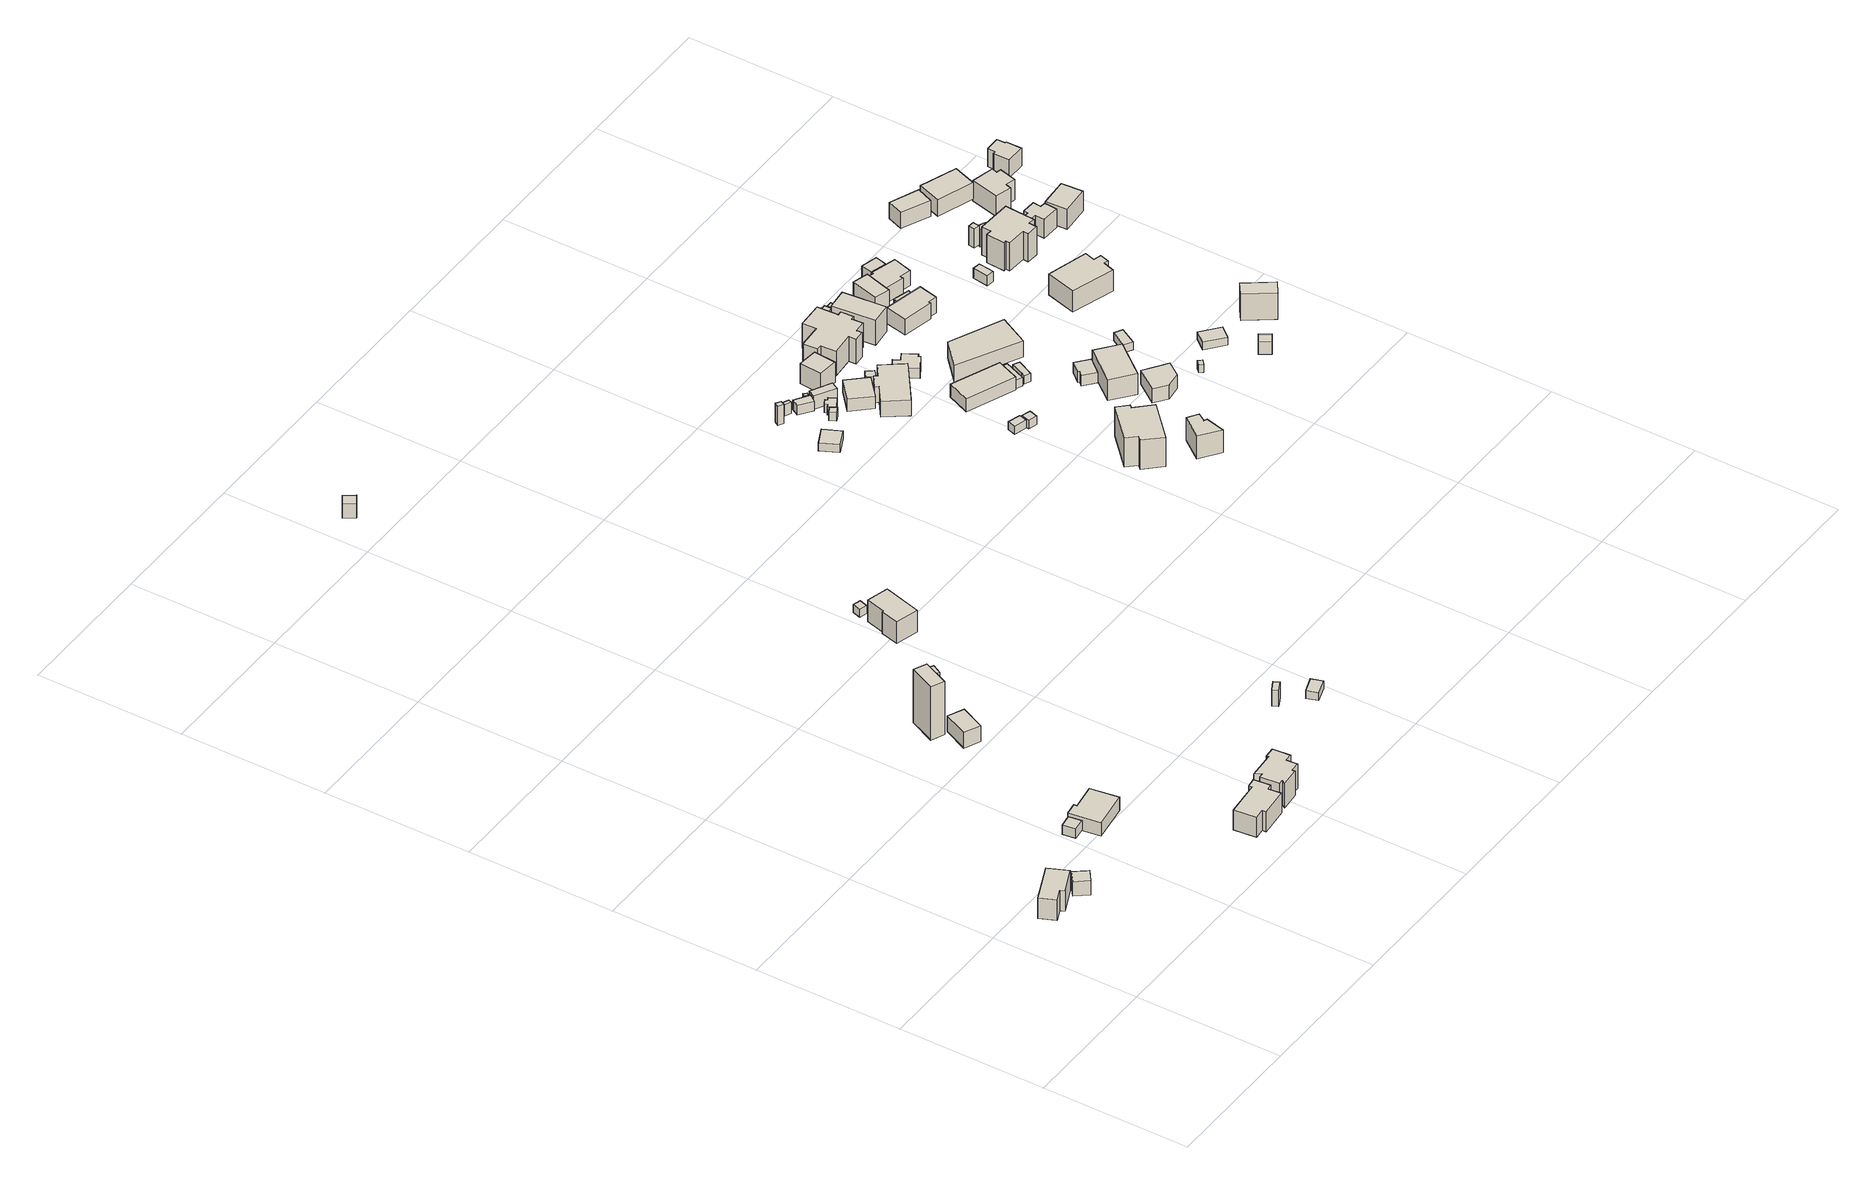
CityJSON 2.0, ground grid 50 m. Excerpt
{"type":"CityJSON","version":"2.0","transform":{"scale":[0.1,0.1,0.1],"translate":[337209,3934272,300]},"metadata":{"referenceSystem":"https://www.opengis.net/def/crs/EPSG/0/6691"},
"CityObjects":{
"building1":{"type":"Building","attributes":{"usage":"411","measuredHeight":11.3,"storeysAboveGround":1,"BuildingIDAttribute.prefecture":"14","BuildingIDAttribute.city":"14151","BuildingDetailAttribute.totalFloorArea":80.9,"BuildingDetailAttribute.buildingFootprintArea":80.9,"BuildingDetailAttribute.buildingStructureType":"601","BuildingDetailAttribute.buildingStructureOrgType":"1","BuildingDetailAttribute.orgUsage":"10","BuildingDetailAttribute.surveyYear":2015,"BuildingLandSlideRiskAttribute.description":"1","BuildingLandSlideRiskAttribute.areaType":"1"},"geometry":[{"type":"Solid","lod":"1","boundaries":[[[[0,1,2,3,4,5]],[[4,6,7,5]],[[3,8,6,4]],[[2,9,8,3]],[[1,10,9,2]],[[0,11,10,1]],[[5,7,11,0]],[[6,8,9,10,11,7]]]]}]},
"building2":{"type":"Building","attributes":{"usage":"411","measuredHeight":5.9,"storeysAboveGround":1,"BuildingIDAttribute.prefecture":"14","BuildingIDAttribute.city":"14151","BuildingDetailAttribute.totalFloorArea":21.63,"BuildingDetailAttribute.buildingFootprintArea":21.63,"BuildingDetailAttribute.buildingStructureType":"601","BuildingDetailAttribute.buildingStructureOrgType":"1","BuildingDetailAttribute.orgUsage":"10","BuildingDetailAttribute.surveyYear":2015,"BuildingLandSlideRiskAttribute.description":"1","BuildingLandSlideRiskAttribute.areaType":"1"},"geometry":[{"type":"Solid","lod":"1","boundaries":[[[[12,13,14,15]],[[14,16,17,15]],[[13,18,16,14]],[[12,19,18,13]],[[15,17,19,12]],[[16,18,19,17]]]]}]},
"building3":{"type":"Building","attributes":{"measuredHeight":5.4,"BuildingIDAttribute.prefecture":"14","BuildingIDAttribute.city":"14151","BuildingDetailAttribute.surveyYear":2015,"BuildingLandSlideRiskAttribute.description":"1","BuildingLandSlideRiskAttribute.areaType":"1"},"geometry":[{"type":"Solid","lod":"1","boundaries":[[[[20,21,22,23]],[[22,24,25,23]],[[21,26,24,22]],[[20,27,26,21]],[[23,25,27,20]],[[24,26,27,25]]]]}]},
"building4":{"type":"Building","attributes":{"usage":"411","measuredHeight":8.1,"storeysAboveGround":1,"BuildingIDAttribute.prefecture":"14","BuildingIDAttribute.city":"14151","BuildingDetailAttribute.totalFloorArea":137.81,"BuildingDetailAttribute.buildingFootprintArea":137.81,"BuildingDetailAttribute.buildingStructureType":"601","BuildingDetailAttribute.buildingStructureOrgType":"1","BuildingDetailAttribute.orgUsage":"10","BuildingDetailAttribute.surveyYear":2015,"BuildingLandSlideRiskAttribute.description":"1","BuildingLandSlideRiskAttribute.areaType":"1"},"geometry":[{"type":"Solid","lod":"1","boundaries":[[[[28,29,30,31,32,33]],[[32,34,35,33]],[[31,36,34,32]],[[30,37,36,31]],[[29,38,37,30]],[[28,39,38,29]],[[33,35,39,28]],[[34,36,37,38,39,35]]]]}]},
"building5":{"type":"Building","attributes":{"usage":"452","measuredHeight":20.1,"storeysAboveGround":1,"BuildingIDAttribute.prefecture":"14","BuildingIDAttribute.city":"14151","BuildingDetailAttribute.totalFloorArea":36.56,"BuildingDetailAttribute.buildingFootprintArea":36.56,"BuildingDetailAttribute.buildingStructureType":"610","BuildingDetailAttribute.buildingStructureOrgType":"2","BuildingDetailAttribute.orgUsage":"193","BuildingDetailAttribute.surveyYear":2015,"BuildingLandSlideRiskAttribute.description":"1","BuildingLandSlideRiskAttribute.areaType":"1"},"geometry":[{"type":"Solid","lod":"1","boundaries":[[[[40,41,42,43]],[[42,44,45,43]],[[41,46,44,42]],[[40,47,46,41]],[[43,45,47,40]],[[44,46,47,45]]]]}]},
"building6":{"type":"Building","attributes":{"usage":"452","measuredHeight":6.7,"storeysAboveGround":1,"BuildingIDAttribute.prefecture":"14","BuildingIDAttribute.city":"14151","BuildingDetailAttribute.totalFloorArea":42.69,"BuildingDetailAttribute.buildingFootprintArea":42.69,"BuildingDetailAttribute.buildingStructureType":"610","BuildingDetailAttribute.buildingStructureOrgType":"2","BuildingDetailAttribute.orgUsage":"193","BuildingDetailAttribute.surveyYear":2015,"BuildingLandSlideRiskAttribute.description":"1","BuildingLandSlideRiskAttribute.areaType":"1"},"geometry":[{"type":"Solid","lod":"1","boundaries":[[[[48,49,50,51]],[[50,52,53,51]],[[49,54,52,50]],[[48,55,54,49]],[[51,53,55,48]],[[52,54,55,53]]]]}]},
"building7":{"type":"Building","attributes":{"usage":"413","measuredHeight":8.4,"storeysAboveGround":2,"BuildingIDAttribute.prefecture":"14","BuildingIDAttribute.city":"14151","BuildingDetailAttribute.totalFloorArea":213.85,"BuildingDetailAttribute.buildingFootprintArea":106.93,"BuildingDetailAttribute.buildingStructureType":"601","BuildingDetailAttribute.buildingStructureOrgType":"1","BuildingDetailAttribute.orgUsage":"30","BuildingDetailAttribute.surveyYear":2015,"BuildingLandSlideRiskAttribute.description":"1","BuildingLandSlideRiskAttribute.areaType":"1"},"geometry":[{"type":"Solid","lod":"1","boundaries":[[[[56,57,58,59,60,61,62,63,64,65]],[[64,66,67,65]],[[63,68,66,64]],[[62,69,68,63]],[[61,70,69,62]],[[60,71,70,61]],[[59,72,71,60]],[[58,73,72,59]],[[57,74,73,58]],[[56,75,74,57]],[[65,67,75,56]],[[66,68,69,70,71,72,73,74,75,67]]]]}]},
"building8":{"type":"Building","attributes":{"measuredHeight":4,"BuildingIDAttribute.prefecture":"14","BuildingIDAttribute.city":"14151","BuildingDetailAttribute.surveyYear":2015,"BuildingLandSlideRiskAttribute.description":"1","BuildingLandSlideRiskAttribute.areaType":"1"},"geometry":[{"type":"Solid","lod":"1","boundaries":[[[[76,77,78,79]],[[78,80,81,79]],[[77,82,80,78]],[[76,83,82,77]],[[79,81,83,76]],[[80,82,83,81]]]]}]},
"building9":{"type":"Building","attributes":{"usage":"411","measuredHeight":10.1,"storeysAboveGround":2,"BuildingIDAttribute.prefecture":"14","BuildingIDAttribute.city":"14151","BuildingDetailAttribute.totalFloorArea":190.21,"BuildingDetailAttribute.buildingFootprintArea":95.11,"BuildingDetailAttribute.buildingStructureType":"601","BuildingDetailAttribute.buildingStructureOrgType":"1","BuildingDetailAttribute.orgUsage":"10","BuildingDetailAttribute.surveyYear":2015,"BuildingLandSlideRiskAttribute.description":"1","BuildingLandSlideRiskAttribute.areaType":"1"},"geometry":[{"type":"Solid","lod":"1","boundaries":[[[[84,85,86,87,88,89,90,91,92,93,94,95,96,97]],[[96,98,99,97]],[[95,100,98,96]],[[94,101,100,95]],[[93,102,101,94]],[[92,103,102,93]],[[91,104,103,92]],[[90,105,104,91]],[[89,106,105,90]],[[88,107,106,89]],[[87,108,107,88]],[[86,109,108,87]],[[85,110,109,86]],[[84,111,110,85]],[[97,99,111,84]],[[98,100,101,102,103,104,105,106,107,108,109,110,111,99]]]]}]},
"building10":{"type":"Building","attributes":{"usage":"411","measuredHeight":9.3,"storeysAboveGround":2,"BuildingIDAttribute.prefecture":"14","BuildingIDAttribute.city":"14151","BuildingDetailAttribute.totalFloorArea":175.26,"BuildingDetailAttribute.buildingFootprintArea":87.63,"BuildingDetailAttribute.buildingStructureType":"601","BuildingDetailAttribute.buildingStructureOrgType":"1","BuildingDetailAttribute.orgUsage":"10","BuildingDetailAttribute.surveyYear":2015,"BuildingLandSlideRiskAttribute.description":"1","BuildingLandSlideRiskAttribute.areaType":"1"},"geometry":[{"type":"Solid","lod":"1","boundaries":[[[[112,113,114,115,116,117]],[[116,118,119,117]],[[115,120,118,116]],[[114,121,120,115]],[[113,122,121,114]],[[112,123,122,113]],[[117,119,123,112]],[[118,120,121,122,123,119]]]]}]},
"building11":{"type":"Building","attributes":{"BuildingIDAttribute.prefecture":"14","BuildingIDAttribute.city":"14151","BuildingDetailAttribute.surveyYear":2015},"geometry":[{"type":"Solid","lod":"1","boundaries":[[[[124,125,126,127]],[[126,128,129,127]],[[125,130,128,126]],[[124,131,130,125]],[[127,129,131,124]],[[128,130,131,129]]]]}]},
"building12":{"type":"Building","attributes":{"measuredHeight":6.2,"BuildingIDAttribute.prefecture":"14","BuildingIDAttribute.city":"14151","BuildingDetailAttribute.surveyYear":2015},"geometry":[{"type":"Solid","lod":"1","boundaries":[[[[132,133,134,135]],[[134,136,137,135]],[[133,138,136,134]],[[132,139,138,133]],[[135,137,139,132]],[[136,138,139,137]]]]}]},
"building13":{"type":"Building","attributes":{"measuredHeight":5.7,"BuildingIDAttribute.prefecture":"14","BuildingIDAttribute.city":"14151","BuildingDetailAttribute.surveyYear":2015,"BuildingLandSlideRiskAttribute.description":"1","BuildingLandSlideRiskAttribute.areaType":"1"},"geometry":[{"type":"Solid","lod":"1","boundaries":[[[[140,141,142,143]],[[142,144,145,143]],[[141,146,144,142]],[[140,147,146,141]],[[143,145,147,140]],[[144,146,147,145]]]]}]},
"building14":{"type":"Building","attributes":{"BuildingIDAttribute.prefecture":"14","BuildingIDAttribute.city":"14151","BuildingDetailAttribute.surveyYear":2015},"geometry":[{"type":"Solid","lod":"1","boundaries":[[[[148,149,150,151]],[[150,152,153,151]],[[149,154,152,150]],[[148,155,154,149]],[[151,153,155,148]],[[152,154,155,153]]]]}]},
"building15":{"type":"Building","attributes":{"BuildingIDAttribute.prefecture":"14","BuildingIDAttribute.city":"14151","BuildingDetailAttribute.surveyYear":2015},"geometry":[{"type":"Solid","lod":"1","boundaries":[[[[156,157,158,159]],[[158,160,161,159]],[[157,162,160,158]],[[156,163,162,157]],[[159,161,163,156]],[[160,162,163,161]]]]}]},
"building16":{"type":"Building","attributes":{"measuredHeight":7.3,"BuildingIDAttribute.prefecture":"14","BuildingIDAttribute.city":"14151","BuildingDetailAttribute.surveyYear":2015},"geometry":[{"type":"Solid","lod":"1","boundaries":[[[[164,165,166,167]],[[166,168,169,167]],[[165,170,168,166]],[[164,171,170,165]],[[167,169,171,164]],[[168,170,171,169]]]]}]},
"building17":{"type":"Building","attributes":{"measuredHeight":3.9,"BuildingIDAttribute.prefecture":"14","BuildingIDAttribute.city":"14151","BuildingDetailAttribute.surveyYear":2015},"geometry":[{"type":"Solid","lod":"1","boundaries":[[[[172,173,174,175]],[[174,176,177,175]],[[173,178,176,174]],[[172,179,178,173]],[[175,177,179,172]],[[176,178,179,177]]]]}]},
"building18":{"type":"Building","attributes":{"measuredHeight":4.3,"BuildingIDAttribute.prefecture":"14","BuildingIDAttribute.city":"14151","BuildingDetailAttribute.surveyYear":2015},"geometry":[{"type":"Solid","lod":"1","boundaries":[[[[180,181,182,183]],[[182,184,185,183]],[[181,186,184,182]],[[180,187,186,181]],[[183,185,187,180]],[[184,186,187,185]]]]}]},
"building19":{"type":"Building","attributes":{"usage":"411","measuredHeight":4,"storeysAboveGround":1,"BuildingIDAttribute.prefecture":"14","BuildingIDAttribute.city":"14151","BuildingDetailAttribute.totalFloorArea":13.37,"BuildingDetailAttribute.buildingFootprintArea":13.37,"BuildingDetailAttribute.buildingStructureType":"601","BuildingDetailAttribute.buildingStructureOrgType":"1","BuildingDetailAttribute.orgUsage":"10","BuildingDetailAttribute.surveyYear":2015},"geometry":[{"type":"Solid","lod":"1","boundaries":[[[[188,189,190,191]],[[190,192,193,191]],[[189,194,192,190]],[[188,195,194,189]],[[191,193,195,188]],[[192,194,195,193]]]]}]},
"building20":{"type":"Building","attributes":{"measuredHeight":3.8,"BuildingIDAttribute.prefecture":"14","BuildingIDAttribute.city":"14151","BuildingDetailAttribute.surveyYear":2015},"geometry":[{"type":"Solid","lod":"1","boundaries":[[[[196,197,198,199,200,201,202,203]],[[202,204,205,203]],[[201,206,204,202]],[[200,207,206,201]],[[199,208,207,200]],[[198,209,208,199]],[[197,210,209,198]],[[196,211,210,197]],[[203,205,211,196]],[[204,206,207,208,209,210,211,205]]]]}]},
"building21":{"type":"Building","attributes":{"measuredHeight":3.7,"BuildingIDAttribute.prefecture":"14","BuildingIDAttribute.city":"14151","BuildingDetailAttribute.surveyYear":2015},"geometry":[{"type":"Solid","lod":"1","boundaries":[[[[212,213,214,215]],[[214,216,217,215]],[[213,218,216,214]],[[212,219,218,213]],[[215,217,219,212]],[[216,218,219,217]]]]}]},
"building22":{"type":"Building","attributes":{"measuredHeight":5.3,"BuildingIDAttribute.prefecture":"14","BuildingIDAttribute.city":"14151","BuildingDetailAttribute.surveyYear":2015},"geometry":[{"type":"Solid","lod":"1","boundaries":[[[[220,221,222,223]],[[222,224,225,223]],[[221,226,224,222]],[[220,227,226,221]],[[223,225,227,220]],[[224,226,227,225]]]]}]},
"building23":{"type":"Building","attributes":{"usage":"411","measuredHeight":5.6,"storeysAboveGround":1,"BuildingIDAttribute.prefecture":"14","BuildingIDAttribute.city":"14151","BuildingDetailAttribute.totalFloorArea":59.97,"BuildingDetailAttribute.buildingFootprintArea":59.97,"BuildingDetailAttribute.buildingStructureType":"601","BuildingDetailAttribute.buildingStructureOrgType":"1","BuildingDetailAttribute.orgUsage":"10","BuildingDetailAttribute.surveyYear":2015},"geometry":[{"type":"Solid","lod":"1","boundaries":[[[[228,229,230,231]],[[230,232,233,231]],[[229,234,232,230]],[[228,235,234,229]],[[231,233,235,228]],[[232,234,235,233]]]]}]},
"building24":{"type":"Building","attributes":{"BuildingIDAttribute.prefecture":"14","BuildingIDAttribute.city":"14151","BuildingDetailAttribute.surveyYear":2015},"geometry":[{"type":"Solid","lod":"1","boundaries":[[[[236,237,238,239]],[[238,240,241,239]],[[237,242,240,238]],[[236,243,242,237]],[[239,241,243,236]],[[240,242,243,241]]]]}]},
"building25":{"type":"Building","attributes":{"usage":"411","measuredHeight":7,"storeysAboveGround":1,"BuildingIDAttribute.prefecture":"14","BuildingIDAttribute.city":"14151","BuildingDetailAttribute.totalFloorArea":125.68,"BuildingDetailAttribute.buildingFootprintArea":125.68,"BuildingDetailAttribute.buildingStructureType":"601","BuildingDetailAttribute.buildingStructureOrgType":"1","BuildingDetailAttribute.orgUsage":"10","BuildingDetailAttribute.surveyYear":2015},"geometry":[{"type":"Solid","lod":"1","boundaries":[[[[244,245,246,247,248,249,250,251]],[[250,252,253,251]],[[249,254,252,250]],[[248,255,254,249]],[[247,256,255,248]],[[246,257,256,247]],[[245,258,257,246]],[[244,259,258,245]],[[251,253,259,244]],[[252,254,255,256,257,258,259,253]]]]}]},
"building26":{"type":"Building","attributes":{"measuredHeight":4,"BuildingIDAttribute.prefecture":"14","BuildingIDAttribute.city":"14151","BuildingDetailAttribute.surveyYear":2015},"geometry":[{"type":"Solid","lod":"1","boundaries":[[[[260,261,262,263]],[[262,264,265,263]],[[261,266,264,262]],[[260,267,266,261]],[[263,265,267,260]],[[264,266,267,265]]]]}]},
"building27":{"type":"Building","attributes":{"measuredHeight":5.2,"BuildingIDAttribute.prefecture":"14","BuildingIDAttribute.city":"14151","BuildingDetailAttribute.surveyYear":2015},"geometry":[{"type":"Solid","lod":"1","boundaries":[[[[268,269,270,271]],[[270,272,273,271]],[[269,274,272,270]],[[268,275,274,269]],[[271,273,275,268]],[[272,274,275,273]]]]}]},
"building28":{"type":"Building","attributes":{"usage":"413","measuredHeight":8.2,"storeysAboveGround":1,"BuildingIDAttribute.prefecture":"14","BuildingIDAttribute.city":"14151","BuildingDetailAttribute.totalFloorArea":41.72,"BuildingDetailAttribute.buildingFootprintArea":41.72,"BuildingDetailAttribute.buildingStructureType":"601","BuildingDetailAttribute.buildingStructureOrgType":"1","BuildingDetailAttribute.orgUsage":"30","BuildingDetailAttribute.surveyYear":2015},"geometry":[{"type":"Solid","lod":"1","boundaries":[[[[276,277,278,279]],[[278,280,281,279]],[[277,282,280,278]],[[276,283,282,277]],[[279,281,283,276]],[[280,282,283,281]]]]}]},
"building29":{"type":"Building","attributes":{"usage":"411","measuredHeight":23,"storeysAboveGround":1,"BuildingIDAttribute.prefecture":"14","BuildingIDAttribute.city":"14151","BuildingDetailAttribute.totalFloorArea":144.52,"BuildingDetailAttribute.buildingFootprintArea":144.52,"BuildingDetailAttribute.buildingStructureType":"601","BuildingDetailAttribute.buildingStructureOrgType":"1","BuildingDetailAttribute.orgUsage":"10","BuildingDetailAttribute.surveyYear":2015},"geometry":[{"type":"Solid","lod":"1","boundaries":[[[[284,285,286,287,288,289,290,291]],[[290,292,293,291]],[[289,294,292,290]],[[288,295,294,289]],[[287,296,295,288]],[[286,297,296,287]],[[285,298,297,286]],[[284,299,298,285]],[[291,293,299,284]],[[292,294,295,296,297,298,299,293]]]]}]},
"building30":{"type":"Building","attributes":{"usage":"431","measuredHeight":5.5,"storeysAboveGround":1,"BuildingIDAttribute.prefecture":"14","BuildingIDAttribute.city":"14151","BuildingDetailAttribute.totalFloorArea":126.87,"BuildingDetailAttribute.buildingFootprintArea":126.87,"BuildingDetailAttribute.buildingStructureType":"610","BuildingDetailAttribute.buildingStructureOrgType":"2","BuildingDetailAttribute.orgUsage":"143","BuildingDetailAttribute.surveyYear":2015},"geometry":[{"type":"Solid","lod":"1","boundaries":[[[[300,301,302,303]],[[302,304,305,303]],[[301,306,304,302]],[[300,307,306,301]],[[303,305,307,300]],[[304,306,307,305]]]]}]},
"building31":{"type":"Building","attributes":{"usage":"411","measuredHeight":10.5,"storeysAboveGround":1,"BuildingIDAttribute.prefecture":"14","BuildingIDAttribute.city":"14151","BuildingDetailAttribute.totalFloorArea":44.7,"BuildingDetailAttribute.buildingFootprintArea":44.7,"BuildingDetailAttribute.buildingStructureType":"601","BuildingDetailAttribute.buildingStructureOrgType":"1","BuildingDetailAttribute.orgUsage":"10","BuildingDetailAttribute.surveyYear":2015},"geometry":[{"type":"Solid","lod":"1","boundaries":[[[[308,309,310,311,312,313]],[[312,314,315,313]],[[311,316,314,312]],[[310,317,316,311]],[[309,318,317,310]],[[308,319,318,309]],[[313,315,319,308]],[[314,316,317,318,319,315]]]]}]},
"building32":{"type":"Building","attributes":{"usage":"411","measuredHeight":4.6,"storeysAboveGround":1,"BuildingIDAttribute.prefecture":"14","BuildingIDAttribute.city":"14151","BuildingDetailAttribute.totalFloorArea":37.93,"BuildingDetailAttribute.buildingFootprintArea":37.93,"BuildingDetailAttribute.buildingStructureType":"601","BuildingDetailAttribute.buildingStructureOrgType":"1","BuildingDetailAttribute.orgUsage":"10","BuildingDetailAttribute.surveyYear":2015},"geometry":[{"type":"Solid","lod":"1","boundaries":[[[[320,321,322,323,324,325,326,327]],[[326,328,329,327]],[[325,330,328,326]],[[324,331,330,325]],[[323,332,331,324]],[[322,333,332,323]],[[321,334,333,322]],[[320,335,334,321]],[[327,329,335,320]],[[328,330,331,332,333,334,335,329]]]]}]},
"building33":{"type":"Building","attributes":{"measuredHeight":4.7,"BuildingIDAttribute.prefecture":"14","BuildingIDAttribute.city":"14151","BuildingDetailAttribute.surveyYear":2015},"geometry":[{"type":"Solid","lod":"1","boundaries":[[[[336,337,338,339]],[[338,340,341,339]],[[337,342,340,338]],[[336,343,342,337]],[[339,341,343,336]],[[340,342,343,341]]]]}]},
"building34":{"type":"Building","attributes":{"BuildingIDAttribute.prefecture":"14","BuildingIDAttribute.city":"14151","BuildingDetailAttribute.surveyYear":2015},"geometry":[{"type":"Solid","lod":"1","boundaries":[[[[344,345,346,347,348,349]],[[348,350,351,349]],[[347,352,350,348]],[[346,353,352,347]],[[345,354,353,346]],[[344,355,354,345]],[[349,351,355,344]],[[350,352,353,354,355,351]]]]}]},
"building35":{"type":"Building","attributes":{"usage":"413","measuredHeight":10.8,"storeysAboveGround":1,"BuildingIDAttribute.prefecture":"14","BuildingIDAttribute.city":"14151","BuildingDetailAttribute.totalFloorArea":185.12,"BuildingDetailAttribute.buildingFootprintArea":185.12,"BuildingDetailAttribute.buildingStructureType":"601","BuildingDetailAttribute.buildingStructureOrgType":"1","BuildingDetailAttribute.orgUsage":"30","BuildingDetailAttribute.surveyYear":2015,"BuildingLandSlideRiskAttribute.description":"1","BuildingLandSlideRiskAttribute.areaType":"1"},"geometry":[{"type":"Solid","lod":"1","boundaries":[[[[356,357,358,359,360,361,362,363,364,365,366,367,368,369,370,371]],[[370,372,373,371]],[[369,374,372,370]],[[368,375,374,369]],[[367,376,375,368]],[[366,377,376,367]],[[365,378,377,366]],[[364,379,378,365]],[[363,380,379,364]],[[362,381,380,363]],[[361,382,381,362]],[[360,383,382,361]],[[359,384,383,360]],[[358,385,384,359]],[[357,386,385,358]],[[356,387,386,357]],[[371,373,387,356]],[[372,374,375,376,377,378,379,380,381,382,383,384,385,386,387,373]]]]}]},
"building36":{"type":"Building","attributes":{"usage":"431","measuredHeight":6.9,"storeysAboveGround":1,"BuildingIDAttribute.prefecture":"14","BuildingIDAttribute.city":"14151","BuildingDetailAttribute.totalFloorArea":249.32,"BuildingDetailAttribute.buildingFootprintArea":249.32,"BuildingDetailAttribute.buildingStructureType":"610","BuildingDetailAttribute.buildingStructureOrgType":"2","BuildingDetailAttribute.orgUsage":"143","BuildingDetailAttribute.surveyYear":2015},"geometry":[{"type":"Solid","lod":"1","boundaries":[[[[388,389,390,391]],[[390,392,393,391]],[[389,394,392,390]],[[388,395,394,389]],[[391,393,395,388]],[[392,394,395,393]]]]}]},
"building37":{"type":"Building","attributes":{"usage":"411","measuredHeight":4.3,"storeysAboveGround":1,"BuildingIDAttribute.prefecture":"14","BuildingIDAttribute.city":"14151","BuildingDetailAttribute.totalFloorArea":41.62,"BuildingDetailAttribute.buildingFootprintArea":41.62,"BuildingDetailAttribute.buildingStructureType":"610","BuildingDetailAttribute.buildingStructureOrgType":"2","BuildingDetailAttribute.orgUsage":"10","BuildingDetailAttribute.surveyYear":2015},"geometry":[{"type":"Solid","lod":"1","boundaries":[[[[396,397,398,399,400,401]],[[400,402,403,401]],[[399,404,402,400]],[[398,405,404,399]],[[397,406,405,398]],[[396,407,406,397]],[[401,403,407,396]],[[402,404,405,406,407,403]]]]}]},
"building38":{"type":"Building","attributes":{"usage":"411","measuredHeight":8.8,"storeysAboveGround":2,"BuildingIDAttribute.prefecture":"14","BuildingIDAttribute.city":"14151","BuildingDetailAttribute.totalFloorArea":184.97,"BuildingDetailAttribute.buildingFootprintArea":92.48,"BuildingDetailAttribute.buildingStructureType":"601","BuildingDetailAttribute.buildingStructureOrgType":"1","BuildingDetailAttribute.orgUsage":"10","BuildingDetailAttribute.surveyYear":2015},"geometry":[{"type":"Solid","lod":"1","boundaries":[[[[408,409,410,411]],[[410,412,413,411]],[[409,414,412,410]],[[408,415,414,409]],[[411,413,415,408]],[[412,414,415,413]]]]}]},
"building39":{"type":"Building","attributes":{"usage":"411","measuredHeight":5.5,"storeysAboveGround":1,"BuildingIDAttribute.prefecture":"14","BuildingIDAttribute.city":"14151","BuildingDetailAttribute.totalFloorArea":79.99,"BuildingDetailAttribute.buildingFootprintArea":79.99,"BuildingDetailAttribute.buildingStructureType":"610","BuildingDetailAttribute.buildingStructureOrgType":"2","BuildingDetailAttribute.orgUsage":"10","BuildingDetailAttribute.surveyYear":2015},"geometry":[{"type":"Solid","lod":"1","boundaries":[[[[416,417,418,419,420]],[[419,421,422,420]],[[418,423,421,419]],[[417,424,423,418]],[[416,425,424,417]],[[420,422,425,416]],[[421,423,424,425,422]]]]}]},
"building40":{"type":"Building","attributes":{"usage":"413","measuredHeight":11.1,"storeysAboveGround":2,"BuildingIDAttribute.prefecture":"14","BuildingIDAttribute.city":"14151","BuildingDetailAttribute.totalFloorArea":146.95,"BuildingDetailAttribute.buildingFootprintArea":73.48,"BuildingDetailAttribute.buildingStructureType":"601","BuildingDetailAttribute.buildingStructureOrgType":"1","BuildingDetailAttribute.orgUsage":"30","BuildingDetailAttribute.surveyYear":2015,"BuildingLandSlideRiskAttribute.description":"1","BuildingLandSlideRiskAttribute.areaType":"1"},"geometry":[{"type":"Solid","lod":"1","boundaries":[[[[426,427,428,429]],[[428,430,431,429]],[[427,432,430,428]],[[426,433,432,427]],[[429,431,433,426]],[[430,432,433,431]]]]}]},
"building41":{"type":"Building","attributes":{"measuredHeight":5.2,"BuildingIDAttribute.prefecture":"14","BuildingIDAttribute.city":"14151","BuildingDetailAttribute.surveyYear":2015,"BuildingLandSlideRiskAttribute.description":"1","BuildingLandSlideRiskAttribute.areaType":"1"},"geometry":[{"type":"Solid","lod":"1","boundaries":[[[[434,435,436,437]],[[436,438,439,437]],[[435,440,438,436]],[[434,441,440,435]],[[437,439,441,434]],[[438,440,441,439]]]]}]},
"building42":{"type":"Building","attributes":{"measuredHeight":5.5,"BuildingIDAttribute.prefecture":"14","BuildingIDAttribute.city":"14151","BuildingDetailAttribute.surveyYear":2015,"BuildingLandSlideRiskAttribute.description":"1","BuildingLandSlideRiskAttribute.areaType":"1"},"geometry":[{"type":"Solid","lod":"1","boundaries":[[[[442,443,444,445]],[[444,446,447,445]],[[443,448,446,444]],[[442,449,448,443]],[[445,447,449,442]],[[446,448,449,447]]]]}]},
"building43":{"type":"Building","attributes":{"usage":"411","measuredHeight":6.7,"storeysAboveGround":1,"BuildingIDAttribute.prefecture":"14","BuildingIDAttribute.city":"14151","BuildingDetailAttribute.totalFloorArea":80.61,"BuildingDetailAttribute.buildingFootprintArea":80.61,"BuildingDetailAttribute.buildingStructureType":"601","BuildingDetailAttribute.buildingStructureOrgType":"1","BuildingDetailAttribute.orgUsage":"10","BuildingDetailAttribute.surveyYear":2015},"geometry":[{"type":"Solid","lod":"1","boundaries":[[[[450,451,452,453,454,455]],[[454,456,457,455]],[[453,458,456,454]],[[452,459,458,453]],[[451,460,459,452]],[[450,461,460,451]],[[455,457,461,450]],[[456,458,459,460,461,457]]]]}]},
"building44":{"type":"Building","attributes":{"BuildingIDAttribute.prefecture":"14","BuildingIDAttribute.city":"14151","BuildingDetailAttribute.surveyYear":2015},"geometry":[{"type":"Solid","lod":"1","boundaries":[[[[462,463,464,465]],[[464,466,467,465]],[[463,468,466,464]],[[462,469,468,463]],[[465,467,469,462]],[[466,468,469,467]]]]}]},
"building45":{"type":"Building","attributes":{"BuildingIDAttribute.prefecture":"14","BuildingIDAttribute.city":"14151","BuildingDetailAttribute.surveyYear":2015},"geometry":[{"type":"Solid","lod":"1","boundaries":[[[[470,471,472,473]],[[472,474,475,473]],[[471,476,474,472]],[[470,477,476,471]],[[473,475,477,470]],[[474,476,477,475]]]]}]},
"building46":{"type":"Building","attributes":{"BuildingIDAttribute.prefecture":"14","BuildingIDAttribute.city":"14151","BuildingDetailAttribute.surveyYear":2015},"geometry":[{"type":"Solid","lod":"1","boundaries":[[[[478,479,480,481]],[[480,482,483,481]],[[479,484,482,480]],[[478,485,484,479]],[[481,483,485,478]],[[482,484,485,483]]]]}]},
"building47":{"type":"Building","attributes":{"usage":"411","measuredHeight":7.5,"storeysAboveGround":1,"BuildingIDAttribute.prefecture":"14","BuildingIDAttribute.city":"14151","BuildingDetailAttribute.totalFloorArea":43.5,"BuildingDetailAttribute.buildingFootprintArea":43.5,"BuildingDetailAttribute.buildingStructureType":"601","BuildingDetailAttribute.buildingStructureOrgType":"1","BuildingDetailAttribute.orgUsage":"10","BuildingDetailAttribute.surveyYear":2015,"BuildingLandSlideRiskAttribute.description":"1","BuildingLandSlideRiskAttribute.areaType":"1"},"geometry":[{"type":"Solid","lod":"1","boundaries":[[[[486,487,488,489]],[[488,490,491,489]],[[487,492,490,488]],[[486,493,492,487]],[[489,491,493,486]],[[490,492,493,491]]]]}]},
"building48":{"type":"Building","attributes":{"usage":"411","measuredHeight":6.1,"storeysAboveGround":1,"BuildingIDAttribute.prefecture":"14","BuildingIDAttribute.city":"14151","BuildingDetailAttribute.totalFloorArea":67.8,"BuildingDetailAttribute.buildingFootprintArea":67.8,"BuildingDetailAttribute.buildingStructureType":"601","BuildingDetailAttribute.buildingStructureOrgType":"1","BuildingDetailAttribute.orgUsage":"10","BuildingDetailAttribute.surveyYear":2015},"geometry":[{"type":"Solid","lod":"1","boundaries":[[[[494,495,496,497,498,499,500,501]],[[500,502,503,501]],[[499,504,502,500]],[[498,505,504,499]],[[497,506,505,498]],[[496,507,506,497]],[[495,508,507,496]],[[494,509,508,495]],[[501,503,509,494]],[[502,504,505,506,507,508,509,503]]]]}]},
"building49":{"type":"Building","attributes":{"BuildingIDAttribute.prefecture":"14","BuildingIDAttribute.city":"14151","BuildingDetailAttribute.surveyYear":2015},"geometry":[{"type":"Solid","lod":"1","boundaries":[[[[510,511,512,513]],[[512,514,515,513]],[[511,516,514,512]],[[510,517,516,511]],[[513,515,517,510]],[[514,516,517,515]]]]}]},
"building50":{"type":"Building","attributes":{"measuredHeight":5.4,"BuildingIDAttribute.prefecture":"14","BuildingIDAttribute.city":"14151","BuildingDetailAttribute.surveyYear":2015,"BuildingLandSlideRiskAttribute.description":"1","BuildingLandSlideRiskAttribute.areaType":"1"},"geometry":[{"type":"Solid","lod":"1","boundaries":[[[[518,519,520,521]],[[520,522,523,521]],[[519,524,522,520]],[[518,525,524,519]],[[521,523,525,518]],[[522,524,525,523]]]]}]},
"building51":{"type":"Building","attributes":{"measuredHeight":4.8,"BuildingIDAttribute.prefecture":"14","BuildingIDAttribute.city":"14151","BuildingDetailAttribute.surveyYear":2015},"geometry":[{"type":"Solid","lod":"1","boundaries":[[[[526,527,528,529]],[[528,530,531,529]],[[527,532,530,528]],[[526,533,532,527]],[[529,531,533,526]],[[530,532,533,531]]]]}]},
"building52":{"type":"Building","attributes":{"measuredHeight":4.3,"BuildingIDAttribute.prefecture":"14","BuildingIDAttribute.city":"14151","BuildingDetailAttribute.surveyYear":2015},"geometry":[{"type":"Solid","lod":"1","boundaries":[[[[534,535,536,537]],[[536,538,539,537]],[[535,540,538,536]],[[534,541,540,535]],[[537,539,541,534]],[[538,540,541,539]]]]}]},
"building53":{"type":"Building","attributes":{"usage":"411","measuredHeight":10.9,"storeysAboveGround":2,"BuildingIDAttribute.prefecture":"14","BuildingIDAttribute.city":"14151","BuildingDetailAttribute.totalFloorArea":283.27,"BuildingDetailAttribute.buildingFootprintArea":141.64,"BuildingDetailAttribute.buildingStructureType":"601","BuildingDetailAttribute.buildingStructureOrgType":"1","BuildingDetailAttribute.orgUsage":"10","BuildingDetailAttribute.surveyYear":2015},"geometry":[{"type":"Solid","lod":"1","boundaries":[[[[542,543,544,545,546,547,548,549]],[[548,550,551,549]],[[547,552,550,548]],[[546,553,552,547]],[[545,554,553,546]],[[544,555,554,545]],[[543,556,555,544]],[[542,557,556,543]],[[549,551,557,542]],[[550,552,553,554,555,556,557,551]]]]}]},
"building54":{"type":"Building","attributes":{"measuredHeight":15.7,"BuildingIDAttribute.prefecture":"14","BuildingIDAttribute.city":"14151","BuildingDetailAttribute.surveyYear":2015},"geometry":[{"type":"Solid","lod":"1","boundaries":[[[[558,559,560,561]],[[560,562,563,561]],[[559,564,562,560]],[[558,565,564,559]],[[561,563,565,558]],[[562,564,565,563]]]]}]},
"building55":{"type":"Building","attributes":{"usage":"411","measuredHeight":13.1,"storeysAboveGround":2,"BuildingIDAttribute.prefecture":"14","BuildingIDAttribute.city":"14151","BuildingDetailAttribute.totalFloorArea":251.73,"BuildingDetailAttribute.buildingFootprintArea":125.87,"BuildingDetailAttribute.buildingStructureType":"601","BuildingDetailAttribute.buildingStructureOrgType":"1","BuildingDetailAttribute.orgUsage":"10","BuildingDetailAttribute.surveyYear":2015},"geometry":[{"type":"Solid","lod":"1","boundaries":[[[[566,567,568,569,570,571,572,573,574,575,576,577]],[[576,578,579,577]],[[575,580,578,576]],[[574,581,580,575]],[[573,582,581,574]],[[572,583,582,573]],[[571,584,583,572]],[[570,585,584,571]],[[569,586,585,570]],[[568,587,586,569]],[[567,588,587,568]],[[566,589,588,567]],[[577,579,589,566]],[[578,580,581,582,583,584,585,586,587,588,589,579]]]]}]},
"building56":{"type":"Building","attributes":{"measuredHeight":9.6,"BuildingIDAttribute.prefecture":"14","BuildingIDAttribute.city":"14151","BuildingDetailAttribute.surveyYear":2015},"geometry":[{"type":"Solid","lod":"1","boundaries":[[[[590,591,592,593]],[[592,594,595,593]],[[591,596,594,592]],[[590,597,596,591]],[[593,595,597,590]],[[594,596,597,595]]]]}]},
"building57":{"type":"Building","attributes":{"measuredHeight":7.1,"BuildingIDAttribute.prefecture":"14","BuildingIDAttribute.city":"14151","BuildingDetailAttribute.surveyYear":2015},"geometry":[{"type":"Solid","lod":"1","boundaries":[[[[598,599,600,601]],[[600,602,603,601]],[[599,604,602,600]],[[598,605,604,599]],[[601,603,605,598]],[[602,604,605,603]]]]}]},
"building58":{"type":"Building","attributes":{"usage":"411","measuredHeight":6.9,"storeysAboveGround":1,"BuildingIDAttribute.prefecture":"14","BuildingIDAttribute.city":"14151","BuildingDetailAttribute.totalFloorArea":48.97,"BuildingDetailAttribute.buildingFootprintArea":48.97,"BuildingDetailAttribute.buildingStructureType":"601","BuildingDetailAttribute.buildingStructureOrgType":"1","BuildingDetailAttribute.orgUsage":"10","BuildingDetailAttribute.surveyYear":2015,"BuildingLandSlideRiskAttribute.description":"1","BuildingLandSlideRiskAttribute.areaType":"1"},"geometry":[{"type":"Solid","lod":"1","boundaries":[[[[606,607,608,609]],[[608,610,611,609]],[[607,612,610,608]],[[606,613,612,607]],[[609,611,613,606]],[[610,612,613,611]]]]}]},
"building59":{"type":"Building","attributes":{"measuredHeight":7.4,"BuildingIDAttribute.prefecture":"14","BuildingIDAttribute.city":"14151","BuildingDetailAttribute.surveyYear":2015},"geometry":[{"type":"Solid","lod":"1","boundaries":[[[[614,615,616,617]],[[616,618,619,617]],[[615,620,618,616]],[[614,621,620,615]],[[617,619,621,614]],[[618,620,621,619]]]]}]},
"building60":{"type":"Building","attributes":{"usage":"411","measuredHeight":8,"storeysAboveGround":2,"BuildingIDAttribute.prefecture":"14","BuildingIDAttribute.city":"14151","BuildingDetailAttribute.totalFloorArea":74.73,"BuildingDetailAttribute.buildingFootprintArea":37.37,"BuildingDetailAttribute.buildingStructureType":"601","BuildingDetailAttribute.buildingStructureOrgType":"1","BuildingDetailAttribute.orgUsage":"10","BuildingDetailAttribute.surveyYear":2015},"geometry":[{"type":"Solid","lod":"1","boundaries":[[[[622,623,624,625,626,627,628,629,630,631]],[[630,632,633,631]],[[629,634,632,630]],[[628,635,634,629]],[[627,636,635,628]],[[626,637,636,627]],[[625,638,637,626]],[[624,639,638,625]],[[623,640,639,624]],[[622,641,640,623]],[[631,633,641,622]],[[632,634,635,636,637,638,639,640,641,633]]]]}]},
"building61":{"type":"Building","attributes":{"usage":"413","measuredHeight":7.3,"storeysAboveGround":1,"BuildingIDAttribute.prefecture":"14","BuildingIDAttribute.city":"14151","BuildingDetailAttribute.totalFloorArea":87.59,"BuildingDetailAttribute.buildingFootprintArea":87.59,"BuildingDetailAttribute.buildingStructureType":"601","BuildingDetailAttribute.buildingStructureOrgType":"1","BuildingDetailAttribute.orgUsage":"30","BuildingDetailAttribute.surveyYear":2015},"geometry":[{"type":"Solid","lod":"1","boundaries":[[[[642,643,644,645]],[[644,646,647,645]],[[643,648,646,644]],[[642,649,648,643]],[[645,647,649,642]],[[646,648,649,647]]]]}]},
"building62":{"type":"Building","attributes":{"usage":"411","measuredHeight":7.7,"storeysAboveGround":1,"BuildingIDAttribute.prefecture":"14","BuildingIDAttribute.city":"14151","BuildingDetailAttribute.totalFloorArea":59.79,"BuildingDetailAttribute.buildingFootprintArea":59.79,"BuildingDetailAttribute.buildingStructureType":"601","BuildingDetailAttribute.buildingStructureOrgType":"1","BuildingDetailAttribute.orgUsage":"10","BuildingDetailAttribute.surveyYear":2015,"BuildingLandSlideRiskAttribute.description":"1","BuildingLandSlideRiskAttribute.areaType":"1"},"geometry":[{"type":"Solid","lod":"1","boundaries":[[[[650,651,652,653]],[[652,654,655,653]],[[651,656,654,652]],[[650,657,656,651]],[[653,655,657,650]],[[654,656,657,655]]]]}]},
"building63":{"type":"Building","attributes":{"usage":"411","measuredHeight":8.2,"storeysAboveGround":1,"BuildingIDAttribute.prefecture":"14","BuildingIDAttribute.city":"14151","BuildingDetailAttribute.totalFloorArea":66.49,"BuildingDetailAttribute.buildingFootprintArea":66.49,"BuildingDetailAttribute.buildingStructureType":"601","BuildingDetailAttribute.buildingStructureOrgType":"1","BuildingDetailAttribute.orgUsage":"10","BuildingDetailAttribute.surveyYear":2015},"geometry":[{"type":"Solid","lod":"1","boundaries":[[[[658,659,660,661,662,663,664,665]],[[664,666,667,665]],[[663,668,666,664]],[[662,669,668,663]],[[661,670,669,662]],[[660,671,670,661]],[[659,672,671,660]],[[658,673,672,659]],[[665,667,673,658]],[[666,668,669,670,671,672,673,667]]]]}]},
"building64":{"type":"Building","attributes":{"usage":"451","measuredHeight":9.2,"storeysAboveGround":1,"BuildingIDAttribute.prefecture":"14","BuildingIDAttribute.city":"14151","BuildingDetailAttribute.totalFloorArea":41.17,"BuildingDetailAttribute.buildingFootprintArea":41.17,"BuildingDetailAttribute.buildingStructureType":"601","BuildingDetailAttribute.buildingStructureOrgType":"1","BuildingDetailAttribute.orgUsage":"200","BuildingDetailAttribute.surveyYear":2015,"BuildingLandSlideRiskAttribute.description":"1","BuildingLandSlideRiskAttribute.areaType":"1"},"geometry":[{"type":"Solid","lod":"1","boundaries":[[[[674,675,676,677,678,679,680,681]],[[680,682,683,681]],[[679,684,682,680]],[[678,685,684,679]],[[677,686,685,678]],[[676,687,686,677]],[[675,688,687,676]],[[674,689,688,675]],[[681,683,689,674]],[[682,684,685,686,687,688,689,683]]]]}]}
},
"vertices":[
[2,345,147],[131,401,147],[161,334,147],[73,296,147],[66,310,147],[25,292,147],[66,310,224],[25,292,224],[73,296,224],[161,334,224],[131,401,224],[2,345,224],
[164,334,164],[197,291,164],[160,262,164],[126,304,164],[160,262,218],[126,304,218],[197,291,218],[164,334,218],
[325,469,187],[368,475,187],[374,431,187],[331,425,187],[374,431,222],[331,425,222],[368,475,222],[325,469,222],
[387,374,180],[371,480,180],[414,486,180],[416,476,180],[502,489,180],[516,393,180],[502,489,230],[516,393,230],[416,476,230],[414,486,230],[371,480,230],[387,374,230],
[382,915,326],[338,934,326],[378,1022,326],[421,1002,326],[378,1022,527],[421,1002,527],[338,934,527],[382,915,527],
[432,938,293],[485,913,293],[446,830,293],[393,855,293],[446,830,352],[393,855,352],[485,913,352],[432,938,352],
[664,93,138],[783,105,138],[782,116,138],[814,120,138],[820,63,138],[801,61,138],[806,17,138],[709,7,138],[708,21,138],[672,17,138],[708,21,213],[672,17,213],[709,7,213],[806,17,213],[801,61,213],[820,63,213],[814,120,213],[782,116,213],[783,105,213],[664,93,213],
[587,1113,309],[610,1100,309],[593,1069,309],[570,1082,309],[593,1069,347],[570,1082,347],[610,1100,347],[587,1113,347],
[926,140,120],[925,147,120],[962,150,120],[967,90,120],[941,88,120],[944,51,120],[912,49,120],[913,39,120],[849,34,120],[856,47,120],[841,46,120],[834,112,120],[848,112,120],[835,133,120],[848,112,213],[835,133,213],[834,112,213],[841,46,213],[856,47,213],[849,34,213],[913,39,213],[912,49,213],[944,51,213],[941,88,213],[967,90,213],[962,150,213],[925,147,213],[926,140,213],
[755,1374,246],[760,1373,246],[778,1439,246],[852,1419,246],[817,1291,246],[739,1312,246],[817,1291,328],[739,1312,328],[852,1419,328],[778,1439,328],[760,1373,328],[755,1374,328],
[767,1482,269],[793,1475,269],[784,1446,269],[759,1454,269],[784,1446,299],[759,1454,299],[793,1475,299],[767,1482,299],
[1273,354,70],[1307,372,70],[1317,353,70],[1283,335,70],[1317,353,131],[1283,335,131],[1307,372,131],[1273,354,131],
[464,3064,129],[497,3085,129],[520,3050,129],[487,3029,129],[520,3050,183],[487,3029,183],[497,3085,183],[464,3064,183],
[1391,249,101],[1337,231,101],[1324,269,101],[1378,287,101],[1324,269,131],[1378,287,131],[1337,231,131],[1391,249,131],
[1491,2072,118],[1549,2100,118],[1577,2042,118],[1519,2014,118],[1577,2042,148],[1519,2014,148],[1549,2100,148],[1491,2072,148],
[1590,2286,63],[1606,2276,63],[1598,2262,63],[1581,2271,63],[1598,2262,135],[1581,2271,135],[1606,2276,135],[1590,2286,135],
[1649,2136,114],[1661,2115,114],[1640,2104,114],[1628,2125,114],[1640,2104,146],[1628,2125,146],[1661,2115,146],[1649,2136,146],
[1608,2273,88],[1629,2264,88],[1624,2252,88],[1603,2261,88],[1624,2252,130],[1603,2261,130],[1629,2264,130],[1608,2273,130],
[1629,2250,100],[1676,2219,100],[1658,2194,100],[1614,2226,100],[1658,2194,136],[1614,2226,136],[1676,2219,136],[1629,2250,136],
[1707,2146,105],[1672,2125,105],[1658,2149,105],[1667,2154,105],[1662,2163,105],[1680,2173,105],[1685,2165,105],[1693,2170,105],[1685,2165,136],[1693,2170,136],[1680,2173,136],[1662,2163,136],[1667,2154,136],[1658,2149,136],[1672,2125,136],[1707,2146,136],
[1669,2241,100],[1679,2233,100],[1672,2225,100],[1663,2233,100],[1672,2225,136],[1663,2233,136],[1679,2233,136],[1669,2241,136],
[1685,2229,91],[1753,2193,91],[1739,2168,91],[1672,2205,91],[1739,2168,141],[1672,2205,141],[1753,2193,141],[1685,2229,141],
[1780,2175,95],[1835,2113,95],[1768,2053,95],[1713,2115,95],[1768,2053,141],[1713,2115,141],[1835,2113,141],[1780,2175,141],
[1948,1667,88],[1940,1640,88],[1897,1652,88],[1905,1680,88],[1897,1652,118],[1905,1680,118],[1940,1640,118],[1948,1667,118],
[1799,2059,95],[1791,2070,95],[1831,2100,95],[1839,2089,95],[1880,2120,95],[1934,2048,95],[1797,1948,95],[1745,2019,95],[1797,1948,154],[1745,2019,154],[1934,2048,154],[1880,2120,154],[1839,2089,154],[1831,2100,154],[1791,2070,154],[1799,2059,154],
[1984,1655,83],[1975,1626,83],[1945,1635,83],[1953,1664,83],[1945,1635,115],[1953,1664,115],[1975,1626,115],[1984,1655,115],
[1831,2128,95],[1852,2145,95],[1871,2122,95],[1850,2105,95],[1871,2122,138],[1850,2105,138],[1852,2145,138],[1831,2128,138],
[1778,2322,63],[1846,2315,63],[1839,2239,63],[1771,2246,63],[1839,2239,139],[1771,2246,139],[1846,2315,139],[1778,2322,139],
[2168,1426,3],[2160,1417,3],[2211,1364,3],[2100,1258,3],[2048,1313,3],[2061,1326,3],[2031,1358,3],[2137,1459,3],[2031,1358,113],[2137,1459,113],[2061,1326,113],[2048,1313,113],[2100,1258,113],[2211,1364,113],[2160,1417,113],[2168,1426,113],
[1927,1895,100],[2089,1828,100],[2058,1752,100],[1895,1819,100],[2058,1752,149],[1895,1819,149],[2089,1828,149],[1927,1895,149],
[2266,1249,5],[2248,1221,5],[2258,1216,5],[2242,1150,5],[2176,1199,5],[2231,1272,5],[2176,1199,91],[2231,1272,91],[2242,1150,91],[2258,1216,91],[2248,1221,91],[2266,1249,91],
[1918,2093,91],[1950,2112,91],[1962,2091,91],[1988,2106,91],[2014,2062,91],[2004,2057,91],[2007,2051,91],[1959,2021,91],[2007,2051,129],[1959,2021,129],[2004,2057,129],[2014,2062,129],[1988,2106,129],[1962,2091,129],[1950,2112,129],[1918,2093,129],
[2091,1829,99],[2115,1819,99],[2086,1747,99],[2062,1757,99],[2086,1747,131],[2062,1757,131],[2115,1819,131],[2091,1829,131],
[2145,1795,97],[2118,1739,97],[2098,1749,97],[2106,1764,97],[2104,1764,97],[2124,1806,97],[2104,1764,127],[2124,1806,127],[2106,1764,127],[2098,1749,127],[2118,1739,127],[2145,1795,127],
[1862,2366,43],[1942,2371,43],[1939,2419,43],[2027,2424,43],[2031,2352,43],[2046,2353,43],[2048,2309,43],[2035,2308,43],[2038,2270,43],[1999,2267,43],[2000,2249,43],[1964,2246,43],[1962,2272,43],[1885,2266,43],[1882,2317,43],[1865,2316,43],[1882,2317,136],[1865,2316,136],[1885,2266,136],[1962,2272,136],[1964,2246,136],[2000,2249,136],[1999,2267,136],[2038,2270,136],[2035,2308,136],[2048,2309,136],[2046,2353,136],[2031,2352,136],[2027,2424,136],[1939,2419,136],[1942,2371,136],[1862,2366,136],
[2081,2004,93],[2257,1922,93],[2205,1821,93],[1999,1928,93],[2205,1821,154],[1999,1928,154],[2257,1922,154],[2081,2004,154],
[2200,1622,91],[2195,1626,91],[2225,1661,91],[2267,1625,91],[2225,1576,91],[2187,1608,91],[2225,1576,130],[2187,1608,130],[2267,1625,130],[2225,1661,130],[2195,1626,130],[2200,1622,130],
[2277,1629,76],[2349,1571,76],[2259,1459,76],[2187,1516,76],[2259,1459,155],[2187,1516,155],[2349,1571,155],[2277,1629,155],
[2318,1486,62],[2393,1433,62],[2359,1385,62],[2306,1379,62],[2263,1411,62],[2306,1379,114],[2263,1411,114],[2359,1385,114],[2393,1433,114],[2318,1486,114],
[2044,2386,51],[2115,2393,51],[2129,2247,51],[2058,2240,51],[2129,2247,145],[2058,2240,145],[2115,2393,145],[2044,2386,145],
[2043,2431,54],[2077,2429,54],[2077,2405,54],[2043,2406,54],[2077,2405,104],[2043,2406,104],[2077,2429,104],[2043,2431,104],
[2080,2423,51],[2098,2422,51],[2098,2408,51],[2080,2408,51],[2098,2408,104],[2080,2408,104],[2098,2422,104],[2080,2423,104],
[2141,2255,70],[2275,2225,70],[2260,2160,70],[2230,2167,70],[2228,2158,70],[2125,2181,70],[2228,2158,130],[2125,2181,130],[2230,2167,130],[2260,2160,130],[2275,2225,130],[2141,2255,130],
[2476,1392,54],[2488,1380,54],[2472,1366,54],[2462,1378,54],[2472,1366,84],[2462,1378,84],[2488,1380,84],[2476,1392,84],
[2425,1649,80],[2451,1634,80],[2420,1579,80],[2393,1595,80],[2420,1579,110],[2393,1595,110],[2451,1634,110],[2425,1649,110],
[2221,2282,66],[2276,2266,66],[2267,2237,66],[2213,2254,66],[2267,2237,96],[2213,2254,96],[2276,2266,96],[2221,2282,96],
[2204,2412,47],[2256,2397,47],[2229,2304,47],[2178,2319,47],[2229,2304,114],[2178,2319,114],[2256,2397,114],[2204,2412,114],
[2257,2397,47],[2277,2391,47],[2279,2398,47],[2367,2373,47],[2348,2307,47],[2310,2318,47],[2307,2306,47],[2237,2324,47],[2307,2306,104],[2237,2324,104],[2310,2318,104],[2348,2307,104],[2367,2373,104],[2279,2398,104],[2277,2391,104],[2257,2397,104],
[2657,1421,44],[2625,1382,44],[2566,1431,44],[2598,1470,44],[2566,1431,74],[2598,1470,74],[2625,1382,74],[2657,1421,74],
[2298,2443,47],[2353,2429,47],[2343,2390,47],[2288,2405,47],[2343,2390,96],[2288,2405,96],[2353,2429,96],[2298,2443,96],
[2686,1316,27],[2709,1281,27],[2678,1261,27],[2655,1296,27],[2678,1261,73],[2655,1296,73],[2709,1281,73],[2686,1316,73],
[2460,2160,64],[2486,2156,64],[2479,2103,64],[2452,2107,64],[2479,2103,102],[2452,2107,102],[2486,2156,102],[2460,2160,102],
[2511,1931,68],[2649,1892,68],[2639,1857,68],[2665,1850,68],[2656,1818,68],[2641,1823,68],[2628,1783,68],[2482,1829,68],[2628,1783,147],[2482,1829,147],[2641,1823,147],[2656,1818,147],[2665,1850,147],[2639,1857,147],[2649,1892,147],[2511,1931,147],
[2753,1419,33],[2794,1449,33],[2858,1360,33],[2816,1331,33],[2858,1360,133],[2816,1331,133],[2794,1449,133],[2753,1419,133],
[2593,2134,18],[2584,2134,18],[2588,2197,18],[2608,2196,18],[2610,2228,18],[2728,2221,18],[2722,2119,18],[2700,2121,18],[2698,2094,18],[2657,2097,18],[2658,2115,18],[2592,2120,18],[2658,2115,124],[2592,2120,124],[2657,2097,124],[2698,2094,124],[2700,2121,124],[2722,2119,124],[2728,2221,124],[2610,2228,124],[2608,2196,124],[2588,2197,124],[2584,2134,124],[2593,2134,124],
[2622,2282,23],[2643,2279,23],[2640,2256,23],[2619,2260,23],[2640,2256,95],[2619,2260,95],[2643,2279,95],[2622,2282,95],
[2649,2272,16],[2676,2259,16],[2667,2241,16],[2641,2254,16],[2667,2241,81],[2641,2254,81],[2676,2259,81],[2649,2272,81],
[2602,2545,20],[2698,2504,20],[2675,2448,20],[2581,2492,20],[2675,2448,81],[2581,2492,81],[2698,2504,81],[2602,2545,81],
[2728,2211,17],[2746,2210,17],[2744,2175,17],[2725,2177,17],[2744,2175,87],[2725,2177,87],[2746,2210,87],[2728,2211,87],
[2750,2170,25],[2765,2169,25],[2766,2184,25],[2814,2181,25],[2812,2153,25],[2830,2152,25],[2827,2108,25],[2766,2112,25],[2768,2144,25],[2749,2145,25],[2768,2144,96],[2749,2145,96],[2766,2112,96],[2827,2108,96],[2830,2152,96],[2812,2153,96],[2814,2181,96],[2766,2184,96],[2765,2169,96],[2750,2170,96],
[2707,2505,28],[2830,2460,28],[2802,2382,28],[2679,2426,28],[2802,2382,90],[2679,2426,90],[2830,2460,90],[2707,2505,90],
[2849,2162,9],[2945,2169,9],[2950,2095,9],[2854,2088,9],[2950,2095,84],[2854,2088,84],[2945,2169,84],[2849,2162,84],
[2818,2394,5],[2894,2376,5],[2889,2356,5],[2904,2353,5],[2889,2294,5],[2855,2302,5],[2850,2283,5],[2795,2298,5],[2850,2283,82],[2795,2298,82],[2855,2302,82],[2889,2294,82],[2904,2353,82],[2889,2356,82],[2894,2376,82],[2818,2394,82],
[2995,2425,34],[2995,2396,34],[3000,2396,34],[3000,2342,34],[2935,2343,34],[2935,2398,34],[2944,2398,34],[2944,2424,34],[2944,2398,102],[2944,2424,102],[2935,2398,102],[2935,2343,102],[3000,2342,102],[3000,2396,102],[2995,2396,102],[2995,2425,102]
]}
